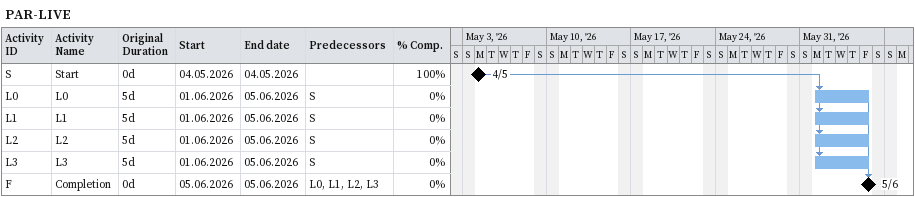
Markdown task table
PAR-LIVE

| ID | Task | Original duration | Start | Finish | Predecessors | % complete |
|---|---|---|---|---|---|---|
| S | Start | 0d | 2026-05-04 | 2026-05-04 |  | 100 |
| L0 | L0 | 5d | 2026-06-01 | 2026-06-05 | S | 0 |
| L1 | L1 | 5d | 2026-06-01 | 2026-06-05 | S | 0 |
| L2 | L2 | 5d | 2026-06-01 | 2026-06-05 | S | 0 |
| L3 | L3 | 5d | 2026-06-01 | 2026-06-05 | S | 0 |
| F | Completion | 0d | 2026-06-05 | 2026-06-05 | L0, L1, L2, L3 | 0 |
